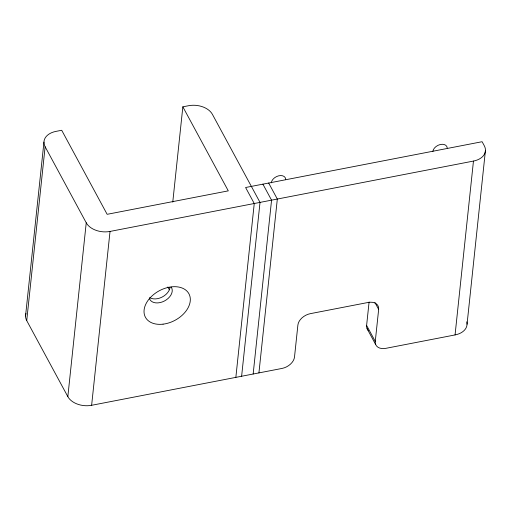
<?xml version="1.0" encoding="UTF-8"?>
<svg xmlns="http://www.w3.org/2000/svg" width="511" height="511" viewBox="0 0 511 511"><rect width="100%" height="100%" fill="white"/><g stroke="black" fill="none" stroke-linecap="round" stroke-linejoin="round"><path stroke-width="0.77" d="M25.55 315.958L43.952 142.096M466.767 321.815A18.543 12.379 6 0 1 455.058 334.929L385.837 348.336A12.36 8.368 -28.4 0 1 375.266 341.418L378.657 309.391A12.36 8.368 -28.4 0 0 368.086 302.474L310.401 313.645A12.36 8.368 -28.4 0 0 297.894 325.028L294.502 357.055A12.36 8.368 -28.4 0 1 282.002 368.437L91.629 405.293A18.543 12.379 6 0 1 67.835 396.638L26.725 320.608L45.128 146.746A18.543 12.379 6 0 1 55.942 131.391L61.71 130.273L107.144 214.313L228.289 190.859L182.849 106.825L188.623 105.707A18.543 12.379 6 0 1 212.416 114.362L260.016 202.394L241.62 376.256M67.835 396.638L86.238 222.783L45.128 146.746M91.629 405.293L110.031 231.432L473.461 161.074A18.543 12.379 6 0 0 484.275 145.718L482.109 141.713L245.593 187.505L254.248 203.512L235.852 377.373M172.769 202.088L182.849 106.825M253.156 374.02L271.558 200.165L262.903 184.158M258.924 372.909L277.326 199.047L268.671 183.04M368.584 330.681A12.36 8.368 -28.4 0 1 366.611 325.411L369.095 301.975M455.058 334.929L473.461 161.074M467.048 324.23L485.45 150.368M374.895 302.429L378.657 309.391M366.611 325.411L375.266 341.418M367.064 328.624L375.719 344.631M167.857 286.984L169.371 289.788M271.296 182.836A7.722 5.231 -28.4 0 1 278.597 175.835A7.722 5.231 -28.4 0 1 285.726 179.246M432.817 151.563A7.722 5.231 -28.4 0 1 440.118 144.562A7.722 5.231 -28.4 0 1 447.253 147.973M110.031 231.432A18.543 12.379 6 0 1 86.238 222.783M26.725 320.608A18.543 12.379 6 0 1 25.991 313.492M171.217 287.093A12.36 8.368 -28.4 0 1 164.299 301.062A12.36 8.368 -28.4 0 1 149.353 298.29M170.054 287.278A12.36 8.368 -28.4 0 1 162.038 297.115A12.36 8.368 -28.4 0 1 149.672 297.562M163.054 324.166A24.72 16.735 -28.4 0 0 188.968 293.857A24.72 16.735 -28.4 0 0 149.499 298.545A24.72 16.735 -28.4 0 0 163.054 324.166"/></g></svg>
